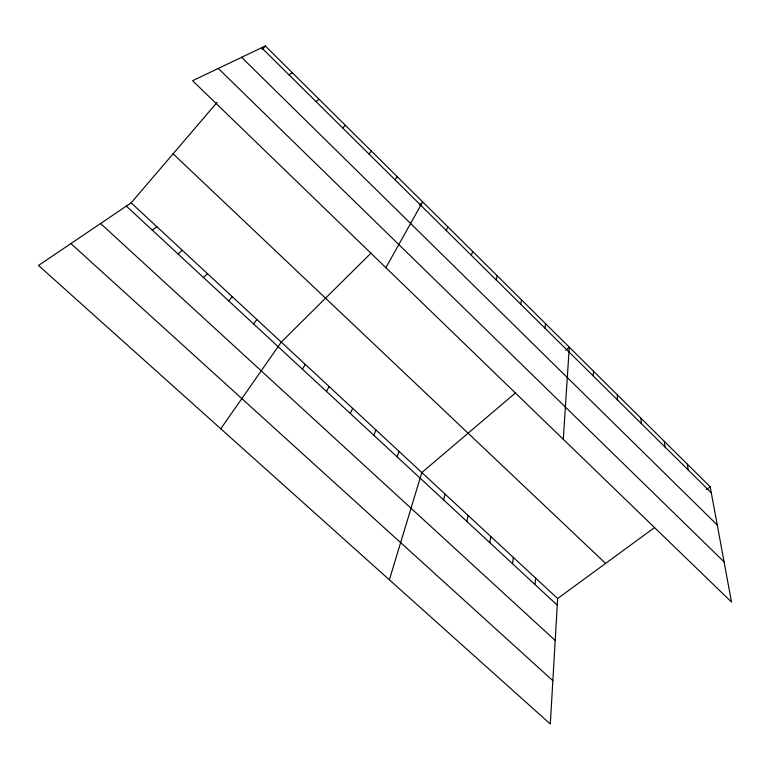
<?xml version="1.0" encoding="UTF-8"?>
<svg xmlns="http://www.w3.org/2000/svg" width="770" height="770" viewBox="0 0 770 770"><rect width="100%" height="100%" fill="white"/><g stroke="black" fill="none" stroke-linecap="round" stroke-linejoin="round"><path stroke-width="1.16" d="M593.381 376.116L593.449 371.13M654.587 527.537L557.644 598.531L550.319 724.021L38.5 265.458L131.15 202.856L217.121 102.343M563.293 439.314L569.271 347.183L565.709 350.215M535.015 584.546L535.612 578.087M544.987 328.213L545.545 323.66M512.531 563.727L513.34 557.422M489.807 542.677L490.827 536.546M520.722 304.198L521.531 299.877M466.832 521.406L468.083 515.438M443.607 499.903L445.079 494.099M496.178 279.905L497.247 275.804M389.37 579.81L421.835 472.539L515.448 392.941M471.346 255.322L472.684 251.463M397.099 456.822L399.024 451.374M373.806 435.262L375.972 429.997M446.215 230.451L447.822 226.832M350.273 413.461L352.679 408.379M326.48 391.43L329.127 386.53M385.866 267.671L422.682 201.904L419.361 205.195M302.418 369.157L305.315 364.441M220.778 428.765L281.252 342.121L371.053 253.08M395.058 179.814L397.233 176.696M253.513 323.862L256.92 319.54M262.281 49.549L265.332 45.979L710.19 486.823L731.5 602.024L192.587 80.706L265.332 45.979M369.013 154.038L371.477 151.17M228.642 300.829L232.319 296.719M203.501 277.547L207.448 273.648M342.65 127.955L345.422 125.346M178.072 254.004L182.298 250.317M152.354 230.191L156.868 226.727M315.969 101.544L319.05 99.215M706.369 489.624L710.19 486.823M288.962 74.815L292.35 72.755M70.888 243.57L552.85 680.67M100.572 223.521L555.199 640.457M126.347 206.1L557.259 605.143M131.15 202.856L557.644 598.531M173.096 153.808L605.586 563.419M218.285 68.434L724.069 561.879M241.588 57.317L717.245 524.976M261.617 47.75L711.297 492.819M687.369 464.214L688.255 470.018M664.298 441.345L664.953 446.947M640.948 418.206L641.372 423.615M617.338 394.808L617.521 400.005"/></g></svg>
